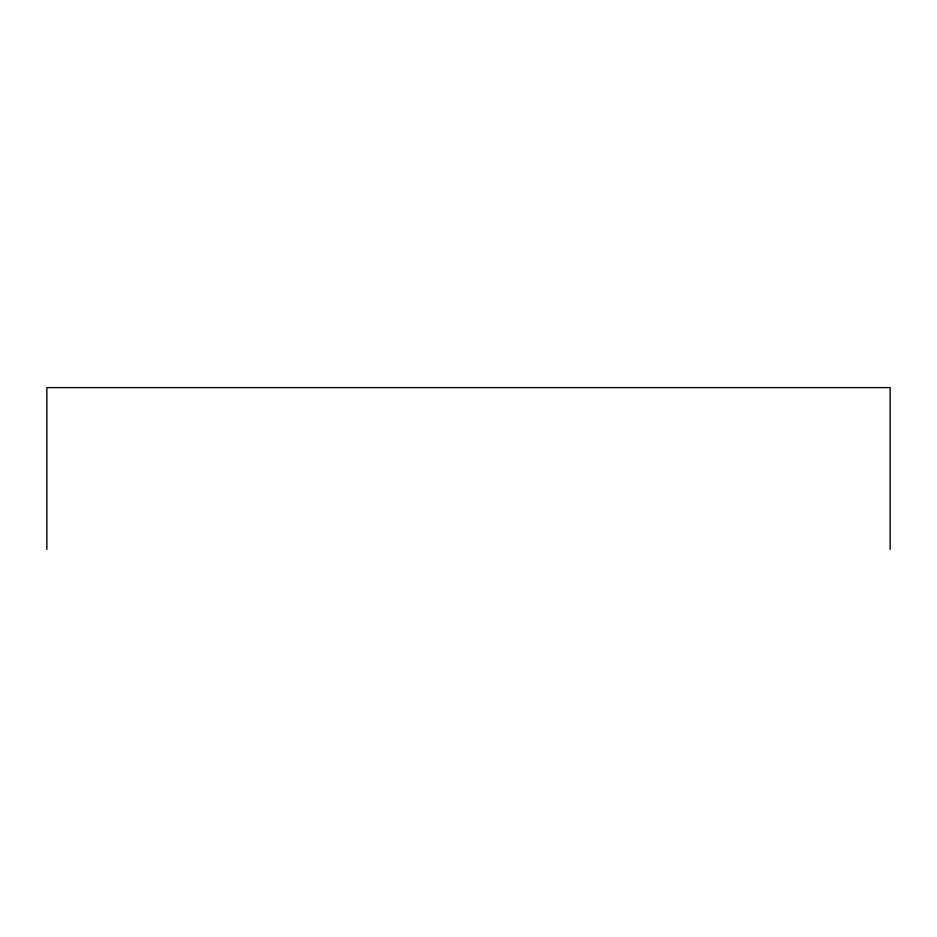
<?xml version="1.0" encoding="UTF-8"?>
<svg xmlns="http://www.w3.org/2000/svg" width="937" height="937" viewBox="0 0 937 937"><rect width="100%" height="100%" fill="white"/><g stroke="black" fill="none" stroke-linecap="round" stroke-linejoin="round"><path stroke-width="1.41" d="M890.15 549.41L890.15 387.59L46.85 387.59L46.85 549.41"/></g></svg>
